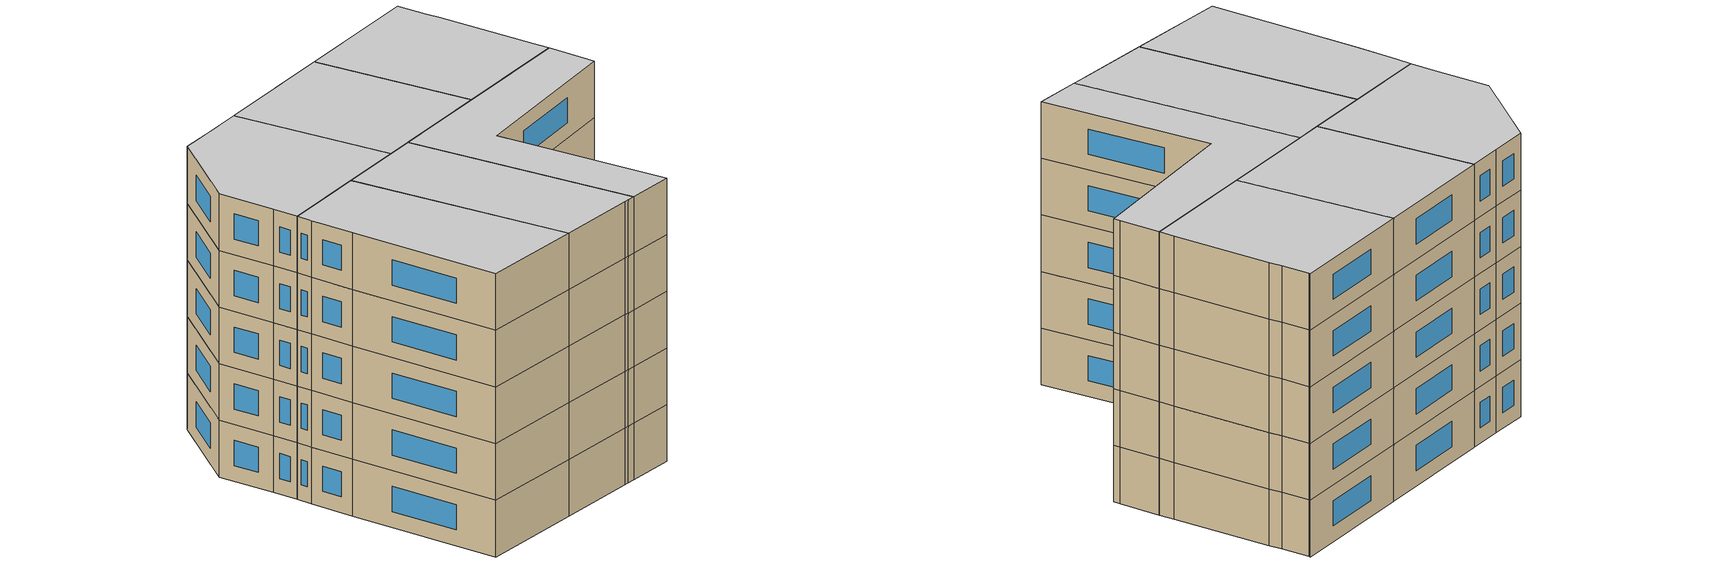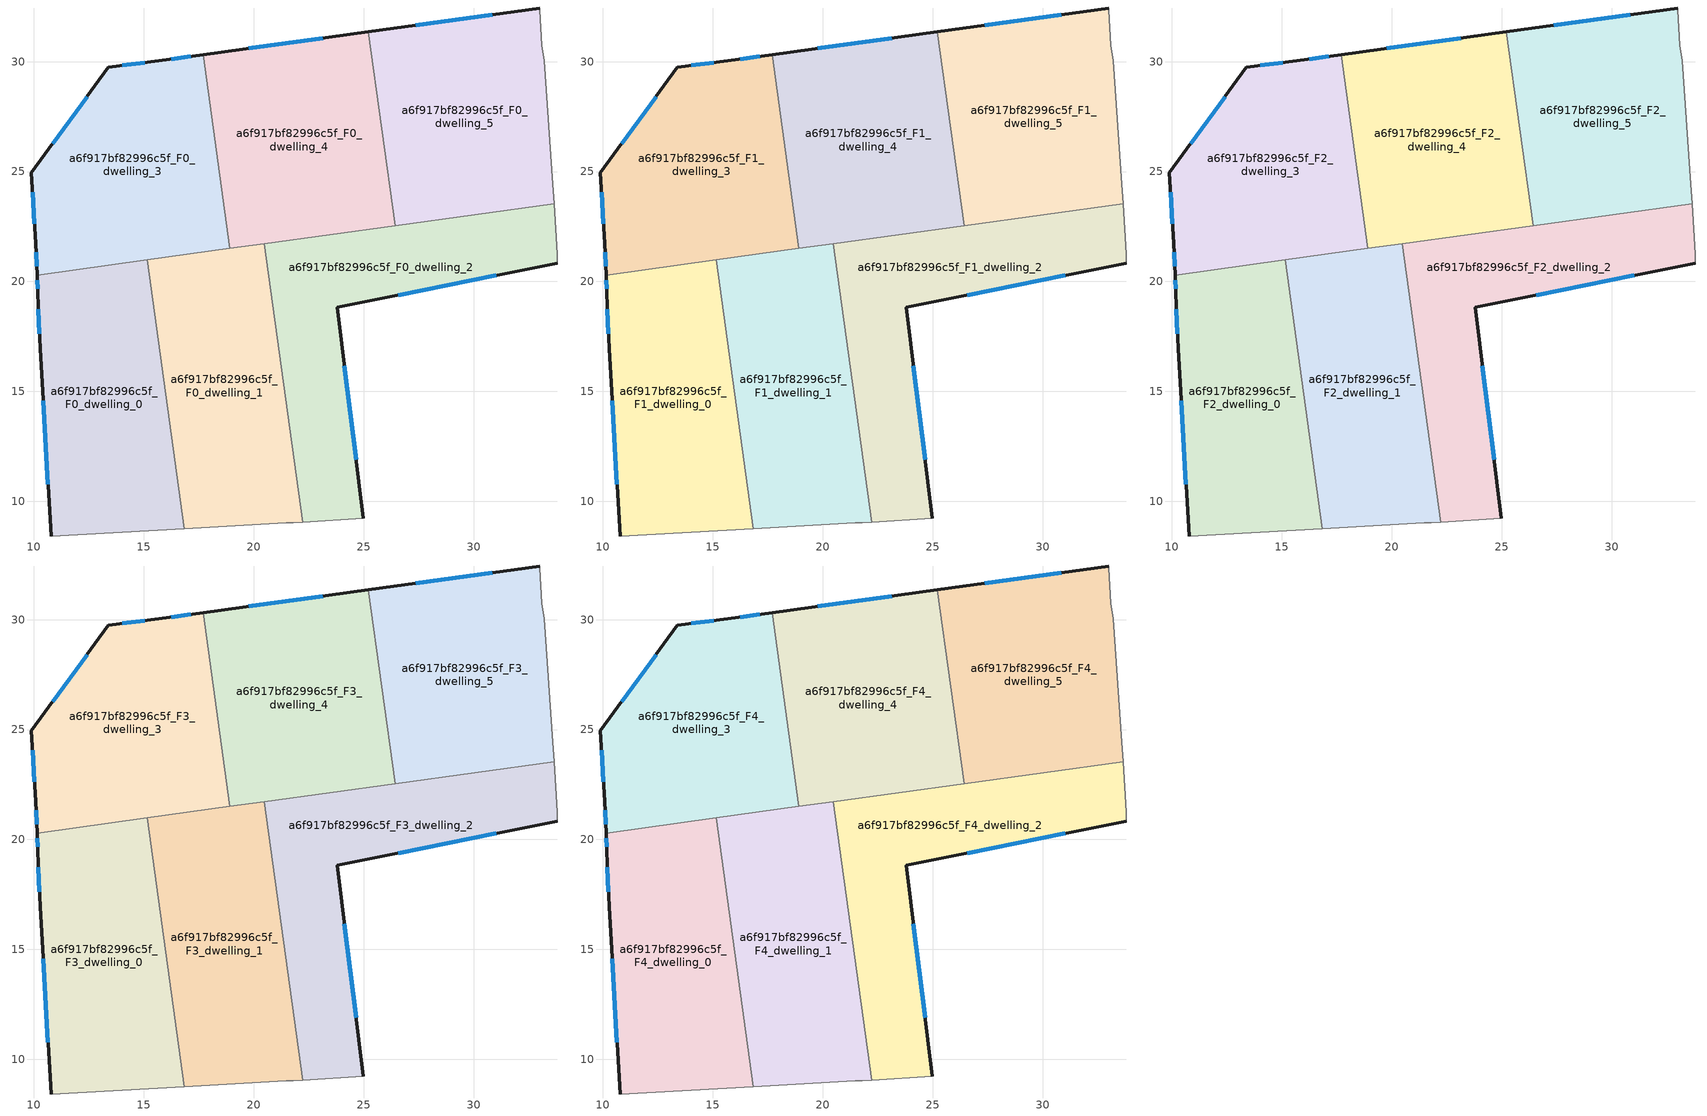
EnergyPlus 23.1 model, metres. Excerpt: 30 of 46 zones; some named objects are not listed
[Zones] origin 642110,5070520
a6f917bf82996c5f_F0_dwelling_0
 floor ground (EU_floor_Construction): 15.16,20.99 16.85,8.76 10.79,8.43 10.29,16.93 10.19,19.43 10.15,20.29 z0
 wall outside (EU_wall_Construction): 10.15,20.29 10.19,19.43 10.29,16.93 10.79,8.43 z0:3
 wall adiabatic (EU_wall_Construction): 10.79,8.43 16.85,8.76 z0:3
 wall to a6f917bf82996c5f_F0_dwelling_1 (EU_wall_Construction): 16.85,8.76 15.16,20.99 z0:3
 wall to a6f917bf82996c5f_F0_dwelling_3 (EU_wall_Construction): 15.16,20.99 10.15,20.29 z0:3
 window (EU_Window_Construction): 10.42,14.58 10.65,10.78 / 10.22,18.74 10.26,17.62 / 10.16,20.06 10.18,19.67 z0.83:2.17
a6f917bf82996c5f_F0_dwelling_1
 floor ground (EU_floor_Construction): 20.49,21.72 22.24,9.05 21.79,9.02 21.49,9.02 16.85,8.76 15.16,20.99 z0
 wall adiabatic (EU_wall_Construction): 16.85,8.76 21.49,9.02 21.79,9.02 22.24,9.05 z0:3
 wall to a6f917bf82996c5f_F0_dwelling_2 (EU_wall_Construction): 22.24,9.05 20.49,21.72 z0:3
 wall to a6f917bf82996c5f_F0_dwelling_4 (EU_wall_Construction): 20.49,21.72 18.92,21.5 z0:3
 wall to a6f917bf82996c5f_F0_dwelling_3 (EU_wall_Construction): 18.92,21.5 15.16,20.98 z0:3
a6f917bf82996c5f_F0_dwelling_2
 floor ground (EU_floor_Construction): 33.66,23.54 33.81,21.23 33.81,20.83 23.8,18.83 24.99,9.22 22.24,9.05 20.49,21.72 z0
 wall outside (EU_wall_Construction): 24.99,9.22 23.8,18.83 33.81,20.83 z0:3
 wall adiabatic (EU_wall_Construction): 22.24,9.05 24.99,9.22 / 33.81,20.83 33.81,21.23 33.66,23.54 z0:3
 wall to a6f917bf82996c5f_F0_dwelling_5 (EU_wall_Construction): 33.66,23.54 26.44,22.54 z0:3
 wall to a6f917bf82996c5f_F0_dwelling_4 (EU_wall_Construction): 26.44,22.54 20.49,21.72 z0:3
 window (EU_Window_Construction): 26.57,19.38 31.03,20.28 / 24.66,11.88 24.13,16.17 z0.83:2.17
a6f917bf82996c5f_F0_dwelling_3
 floor ground (EU_floor_Construction): 17.71,30.32 18.92,21.5 10.15,20.29 10.09,21.74 9.89,24.94 13.39,29.74 15.69,30.04 z0
 wall outside (EU_wall_Construction): 17.71,30.32 15.69,30.04 13.39,29.74 9.89,24.94 10.09,21.74 10.15,20.29 z0:3
 wall to a6f917bf82996c5f_F0_dwelling_4 (EU_wall_Construction): 18.92,21.5 17.71,30.32 z0:3
 window (EU_Window_Construction): 17.15,30.24 16.25,30.12 / 10.11,21.34 10.13,20.69 / 9.94,24.05 10.03,22.62 / 12.42,28.41 10.86,26.27 / 15.06,29.96 14.03,29.82 z0.83:2.17
a6f917bf82996c5f_F0_dwelling_4
 floor ground (EU_floor_Construction): 25.22,31.36 26.44,22.54 18.92,21.5 17.71,30.32 z0
 wall outside (EU_wall_Construction): 25.22,31.36 17.71,30.32 z0:3
 wall to a6f917bf82996c5f_F0_dwelling_5 (EU_wall_Construction): 26.44,22.54 25.22,31.36 z0:3
 window (EU_Window_Construction): 23.14,31.07 19.79,30.61 z0.83:2.17
a6f917bf82996c5f_F0_dwelling_5
 floor ground (EU_floor_Construction): 33.01,32.44 33.01,32.34 33.11,30.74 33.21,30.04 33.61,24.43 33.66,23.54 26.44,22.54 25.22,31.36 z0
 wall outside (EU_wall_Construction): 33.01,32.44 25.22,31.36 z0:3
 wall adiabatic (EU_wall_Construction): 33.66,23.54 33.61,24.43 33.21,30.04 33.11,30.74 33.01,32.34 33.01,32.44 z0:3
 window (EU_Window_Construction): 30.85,32.14 27.38,31.66 z0.83:2.17
a6f917bf82996c5f_F1_dwelling_0
 floor to a6f917bf82996c5f_F0_dwelling_0 (EU_floor_Construction): 15.16,20.99 16.85,8.76 10.79,8.43 10.29,16.93 10.19,19.43 10.15,20.29 z3
 wall outside (EU_wall_Construction): 10.15,20.29 10.19,19.43 10.29,16.93 10.79,8.43 z3:6
 wall adiabatic (EU_wall_Construction): 10.79,8.43 16.85,8.76 z3:6
 wall to a6f917bf82996c5f_F1_dwelling_1 (EU_wall_Construction): 16.85,8.76 15.16,20.99 z3:6
 wall to a6f917bf82996c5f_F1_dwelling_3 (EU_wall_Construction): 15.16,20.99 10.15,20.29 z3:6
 window (EU_Window_Construction): 10.42,14.58 10.65,10.78 / 10.22,18.74 10.26,17.62 / 10.16,20.06 10.18,19.67 z3.83:5.17
a6f917bf82996c5f_F1_dwelling_1
 floor to a6f917bf82996c5f_F0_dwelling_1 (EU_floor_Construction): 20.49,21.72 22.24,9.05 21.79,9.02 21.49,9.02 16.85,8.76 15.16,20.99 z3
 wall adiabatic (EU_wall_Construction): 16.85,8.76 21.49,9.02 21.79,9.02 22.24,9.05 z3:6
 wall to a6f917bf82996c5f_F1_dwelling_2 (EU_wall_Construction): 22.24,9.05 20.49,21.72 z3:6
 wall to a6f917bf82996c5f_F1_dwelling_4 (EU_wall_Construction): 20.49,21.72 18.92,21.5 z3:6
 wall to a6f917bf82996c5f_F1_dwelling_3 (EU_wall_Construction): 18.92,21.5 15.16,20.98 z3:6
a6f917bf82996c5f_F1_dwelling_2
 floor to a6f917bf82996c5f_F0_dwelling_2 (EU_floor_Construction): 33.66,23.54 33.81,21.23 33.81,20.83 23.8,18.83 24.99,9.22 22.24,9.05 20.49,21.72 z3
 wall outside (EU_wall_Construction): 24.99,9.22 23.8,18.83 33.81,20.83 z3:6
 wall adiabatic (EU_wall_Construction): 22.24,9.05 24.99,9.22 / 33.81,20.83 33.81,21.23 33.66,23.54 z3:6
 wall to a6f917bf82996c5f_F1_dwelling_5 (EU_wall_Construction): 33.66,23.54 26.44,22.54 z3:6
 wall to a6f917bf82996c5f_F1_dwelling_4 (EU_wall_Construction): 26.44,22.54 20.49,21.72 z3:6
 window (EU_Window_Construction): 26.57,19.38 31.03,20.28 / 24.66,11.88 24.13,16.17 z3.83:5.17
a6f917bf82996c5f_F1_dwelling_3
 floor to a6f917bf82996c5f_F0_dwelling_3 (EU_floor_Construction): 17.71,30.32 18.92,21.5 10.15,20.29 10.09,21.74 9.89,24.94 13.39,29.74 15.69,30.04 z3
 wall outside (EU_wall_Construction): 17.71,30.32 15.69,30.04 13.39,29.74 9.89,24.94 10.09,21.74 10.15,20.29 z3:6
 wall to a6f917bf82996c5f_F1_dwelling_4 (EU_wall_Construction): 18.92,21.5 17.71,30.32 z3:6
 window (EU_Window_Construction): 17.15,30.24 16.25,30.12 / 10.11,21.34 10.13,20.69 / 9.94,24.05 10.03,22.62 / 12.42,28.41 10.86,26.27 / 15.06,29.96 14.03,29.82 z3.83:5.17
a6f917bf82996c5f_F1_dwelling_4
 floor to a6f917bf82996c5f_F0_dwelling_4 (EU_floor_Construction): 25.22,31.36 26.44,22.54 18.92,21.5 17.71,30.32 z3
 wall outside (EU_wall_Construction): 25.22,31.36 17.71,30.32 z3:6
 wall to a6f917bf82996c5f_F1_dwelling_5 (EU_wall_Construction): 26.44,22.54 25.22,31.36 z3:6
 window (EU_Window_Construction): 23.14,31.07 19.79,30.61 z3.83:5.17
a6f917bf82996c5f_F1_dwelling_5
 floor to a6f917bf82996c5f_F0_dwelling_5 (EU_floor_Construction): 33.01,32.44 33.01,32.34 33.11,30.74 33.21,30.04 33.61,24.43 33.66,23.54 26.44,22.54 25.22,31.36 z3
 wall outside (EU_wall_Construction): 33.01,32.44 25.22,31.36 z3:6
 wall adiabatic (EU_wall_Construction): 33.66,23.54 33.61,24.43 33.21,30.04 33.11,30.74 33.01,32.34 33.01,32.44 z3:6
 window (EU_Window_Construction): 30.85,32.14 27.38,31.66 z3.83:5.17
a6f917bf82996c5f_F2_dwelling_0
 floor to a6f917bf82996c5f_F1_dwelling_0 (EU_floor_Construction): 15.16,20.99 16.85,8.76 10.79,8.43 10.29,16.93 10.19,19.43 10.15,20.29 z6
 wall outside (EU_wall_Construction): 10.15,20.29 10.19,19.43 10.29,16.93 10.79,8.43 z6:9
 wall adiabatic (EU_wall_Construction): 10.79,8.43 16.85,8.76 z6:9
 wall to a6f917bf82996c5f_F2_dwelling_1 (EU_wall_Construction): 16.85,8.76 15.16,20.99 z6:9
 wall to a6f917bf82996c5f_F2_dwelling_3 (EU_wall_Construction): 15.16,20.99 10.15,20.29 z6:9
 window (EU_Window_Construction): 10.42,14.58 10.65,10.78 / 10.22,18.74 10.26,17.62 / 10.16,20.06 10.18,19.67 z6.83:8.17
a6f917bf82996c5f_F2_dwelling_1
 floor to a6f917bf82996c5f_F1_dwelling_1 (EU_floor_Construction): 20.49,21.72 22.24,9.05 21.79,9.02 21.49,9.02 16.85,8.76 15.16,20.99 z6
 wall adiabatic (EU_wall_Construction): 16.85,8.76 21.49,9.02 21.79,9.02 22.24,9.05 z6:9
 wall to a6f917bf82996c5f_F2_dwelling_2 (EU_wall_Construction): 22.24,9.05 20.49,21.72 z6:9
 wall to a6f917bf82996c5f_F2_dwelling_4 (EU_wall_Construction): 20.49,21.72 18.92,21.5 z6:9
 wall to a6f917bf82996c5f_F2_dwelling_3 (EU_wall_Construction): 18.92,21.5 15.16,20.98 z6:9
a6f917bf82996c5f_F2_dwelling_2
 floor to a6f917bf82996c5f_F1_dwelling_2 (EU_floor_Construction): 33.66,23.54 33.81,21.23 33.81,20.83 23.8,18.83 24.99,9.22 22.24,9.05 20.49,21.72 z6
 wall outside (EU_wall_Construction): 24.99,9.22 23.8,18.83 33.81,20.83 z6:9
 wall adiabatic (EU_wall_Construction): 22.24,9.05 24.99,9.22 / 33.81,20.83 33.81,21.23 33.66,23.54 z6:9
 wall to a6f917bf82996c5f_F2_dwelling_5 (EU_wall_Construction): 33.66,23.54 26.44,22.54 z6:9
 wall to a6f917bf82996c5f_F2_dwelling_4 (EU_wall_Construction): 26.44,22.54 20.49,21.72 z6:9
 window (EU_Window_Construction): 26.57,19.38 31.03,20.28 / 24.66,11.88 24.13,16.17 z6.83:8.17
a6f917bf82996c5f_F2_dwelling_3
 floor to a6f917bf82996c5f_F1_dwelling_3 (EU_floor_Construction): 17.71,30.32 18.92,21.5 10.15,20.29 10.09,21.74 9.89,24.94 13.39,29.74 15.69,30.04 z6
 wall outside (EU_wall_Construction): 17.71,30.32 15.69,30.04 13.39,29.74 9.89,24.94 10.09,21.74 10.15,20.29 z6:9
 wall to a6f917bf82996c5f_F2_dwelling_4 (EU_wall_Construction): 18.92,21.5 17.71,30.32 z6:9
 window (EU_Window_Construction): 17.15,30.24 16.25,30.12 / 10.11,21.34 10.13,20.69 / 9.94,24.05 10.03,22.62 / 12.42,28.41 10.86,26.27 / 15.06,29.96 14.03,29.82 z6.83:8.17
a6f917bf82996c5f_F2_dwelling_4
 floor to a6f917bf82996c5f_F1_dwelling_4 (EU_floor_Construction): 25.22,31.36 26.44,22.54 18.92,21.5 17.71,30.32 z6
 wall outside (EU_wall_Construction): 25.22,31.36 17.71,30.32 z6:9
 wall to a6f917bf82996c5f_F2_dwelling_5 (EU_wall_Construction): 26.44,22.54 25.22,31.36 z6:9
 window (EU_Window_Construction): 23.14,31.07 19.79,30.61 z6.83:8.17
a6f917bf82996c5f_F2_dwelling_5
 floor to a6f917bf82996c5f_F1_dwelling_5 (EU_floor_Construction): 33.01,32.44 33.01,32.34 33.11,30.74 33.21,30.04 33.61,24.43 33.66,23.54 26.44,22.54 25.22,31.36 z6
 wall outside (EU_wall_Construction): 33.01,32.44 25.22,31.36 z6:9
 wall adiabatic (EU_wall_Construction): 33.66,23.54 33.61,24.43 33.21,30.04 33.11,30.74 33.01,32.34 33.01,32.44 z6:9
 window (EU_Window_Construction): 30.85,32.14 27.38,31.66 z6.83:8.17
a6f917bf82996c5f_F3_dwelling_0
 floor to a6f917bf82996c5f_F2_dwelling_0 (EU_floor_Construction): 15.16,20.99 16.85,8.76 10.79,8.43 10.29,16.93 10.19,19.43 10.15,20.29 z9
 wall outside (EU_wall_Construction): 10.15,20.29 10.19,19.43 10.29,16.93 10.79,8.43 z9:12
 wall adiabatic (EU_wall_Construction): 10.79,8.43 16.85,8.76 z9:12
 wall to a6f917bf82996c5f_F3_dwelling_1 (EU_wall_Construction): 16.85,8.76 15.16,20.99 z9:12
 wall to a6f917bf82996c5f_F3_dwelling_3 (EU_wall_Construction): 15.16,20.99 10.15,20.29 z9:12
 window (EU_Window_Construction): 10.42,14.58 10.65,10.78 / 10.22,18.74 10.26,17.62 / 10.16,20.06 10.18,19.67 z9.83:11.17
a6f917bf82996c5f_F3_dwelling_1
 floor to a6f917bf82996c5f_F2_dwelling_1 (EU_floor_Construction): 20.49,21.72 22.24,9.05 21.79,9.02 21.49,9.02 16.85,8.76 15.16,20.99 z9
 wall adiabatic (EU_wall_Construction): 16.85,8.76 21.49,9.02 21.79,9.02 22.24,9.05 z9:12
 wall to a6f917bf82996c5f_F3_dwelling_2 (EU_wall_Construction): 22.24,9.05 20.49,21.72 z9:12
 wall to a6f917bf82996c5f_F3_dwelling_4 (EU_wall_Construction): 20.49,21.72 18.92,21.5 z9:12
 wall to a6f917bf82996c5f_F3_dwelling_3 (EU_wall_Construction): 18.92,21.5 15.16,20.98 z9:12
a6f917bf82996c5f_F3_dwelling_2
 floor to a6f917bf82996c5f_F2_dwelling_2 (EU_floor_Construction): 33.66,23.54 33.81,21.23 33.81,20.83 23.8,18.83 24.99,9.22 22.24,9.05 20.49,21.72 z9
 wall outside (EU_wall_Construction): 24.99,9.22 23.8,18.83 33.81,20.83 z9:12
 wall adiabatic (EU_wall_Construction): 22.24,9.05 24.99,9.22 / 33.81,20.83 33.81,21.23 33.66,23.54 z9:12
 wall to a6f917bf82996c5f_F3_dwelling_5 (EU_wall_Construction): 33.66,23.54 26.44,22.54 z9:12
 wall to a6f917bf82996c5f_F3_dwelling_4 (EU_wall_Construction): 26.44,22.54 20.49,21.72 z9:12
 window (EU_Window_Construction): 26.57,19.38 31.03,20.28 / 24.66,11.88 24.13,16.17 z9.83:11.17
a6f917bf82996c5f_F3_dwelling_3
 floor to a6f917bf82996c5f_F2_dwelling_3 (EU_floor_Construction): 17.71,30.32 18.92,21.5 10.15,20.29 10.09,21.74 9.89,24.94 13.39,29.74 15.69,30.04 z9
 wall outside (EU_wall_Construction): 17.71,30.32 15.69,30.04 13.39,29.74 9.89,24.94 10.09,21.74 10.15,20.29 z9:12
 wall to a6f917bf82996c5f_F3_dwelling_4 (EU_wall_Construction): 18.92,21.5 17.71,30.32 z9:12
 window (EU_Window_Construction): 17.15,30.24 16.25,30.12 / 10.11,21.34 10.13,20.69 / 9.94,24.05 10.03,22.62 / 12.42,28.41 10.86,26.27 / 15.06,29.96 14.03,29.82 z9.83:11.17
a6f917bf82996c5f_F3_dwelling_4
 floor to a6f917bf82996c5f_F2_dwelling_4 (EU_floor_Construction): 25.22,31.36 26.44,22.54 18.92,21.5 17.71,30.32 z9
 wall outside (EU_wall_Construction): 25.22,31.36 17.71,30.32 z9:12
 wall to a6f917bf82996c5f_F3_dwelling_5 (EU_wall_Construction): 26.44,22.54 25.22,31.36 z9:12
 window (EU_Window_Construction): 23.14,31.07 19.79,30.61 z9.83:11.17
a6f917bf82996c5f_F3_dwelling_5
 floor to a6f917bf82996c5f_F2_dwelling_5 (EU_floor_Construction): 33.01,32.44 33.01,32.34 33.11,30.74 33.21,30.04 33.61,24.43 33.66,23.54 26.44,22.54 25.22,31.36 z9
 wall outside (EU_wall_Construction): 33.01,32.44 25.22,31.36 z9:12
 wall adiabatic (EU_wall_Construction): 33.66,23.54 33.61,24.43 33.21,30.04 33.11,30.74 33.01,32.34 33.01,32.44 z9:12
 window (EU_Window_Construction): 30.85,32.14 27.38,31.66 z9.83:11.17
a6f917bf82996c5f_F4_dwelling_0
 floor to a6f917bf82996c5f_F3_dwelling_0 (EU_floor_Construction): 15.16,20.99 16.85,8.76 10.79,8.43 10.29,16.93 10.19,19.43 10.15,20.29 z12
 wall outside (EU_wall_Construction): 10.15,20.29 10.19,19.43 10.29,16.93 10.79,8.43 z12:15
 wall adiabatic (EU_wall_Construction): 10.79,8.43 16.85,8.76 z12:15
 wall to a6f917bf82996c5f_F4_dwelling_1 (EU_wall_Construction): 16.85,8.76 15.16,20.99 z12:15
 wall to a6f917bf82996c5f_F4_dwelling_3 (EU_wall_Construction): 15.16,20.99 10.15,20.29 z12:15
 window (EU_Window_Construction): 10.42,14.58 10.65,10.78 / 10.22,18.74 10.26,17.62 / 10.16,20.06 10.18,19.67 z12.83:14.17
 ceiling to a6f917bf82996c5f_F5_dwelling_0 (EU_floor_Construction): 16.85,8.76 15.16,20.99 10.15,20.29 10.19,19.43 10.29,16.93 10.79,8.43 z15
a6f917bf82996c5f_F4_dwelling_1
 floor to a6f917bf82996c5f_F3_dwelling_1 (EU_floor_Construction): 20.49,21.72 22.24,9.05 21.79,9.02 21.49,9.02 16.85,8.76 15.16,20.99 z12
 wall adiabatic (EU_wall_Construction): 16.85,8.76 21.49,9.02 21.79,9.02 22.24,9.05 z12:15
 wall to a6f917bf82996c5f_F4_dwelling_2 (EU_wall_Construction): 22.24,9.05 20.49,21.72 z12:15
 wall to a6f917bf82996c5f_F4_dwelling_4 (EU_wall_Construction): 20.49,21.72 18.92,21.5 z12:15
 wall to a6f917bf82996c5f_F4_dwelling_3 (EU_wall_Construction): 18.92,21.5 15.16,20.98 z12:15
 ceiling to a6f917bf82996c5f_F5_dwelling_1 (EU_floor_Construction): 22.24,9.05 20.49,21.72 15.16,20.99 16.85,8.76 21.49,9.02 21.79,9.02 z15
a6f917bf82996c5f_F4_dwelling_2
 floor to a6f917bf82996c5f_F3_dwelling_2 (EU_floor_Construction): 33.66,23.54 33.81,21.23 33.81,20.83 23.8,18.83 24.99,9.22 22.24,9.05 20.49,21.72 z12
 wall outside (EU_wall_Construction): 24.99,9.22 23.8,18.83 33.81,20.83 z12:15
 wall adiabatic (EU_wall_Construction): 22.24,9.05 24.99,9.22 / 33.81,20.83 33.81,21.23 33.66,23.54 z12:15
 wall to a6f917bf82996c5f_F4_dwelling_5 (EU_wall_Construction): 33.66,23.54 26.44,22.54 z12:15
 wall to a6f917bf82996c5f_F4_dwelling_4 (EU_wall_Construction): 26.44,22.54 20.49,21.72 z12:15
 window (EU_Window_Construction): 26.57,19.38 31.03,20.28 / 24.66,11.88 24.13,16.17 z12.83:14.17
 ceiling to a6f917bf82996c5f_F5_dwelling_2 (EU_floor_Construction): 24.99,9.22 23.8,18.83 33.81,20.83 33.81,21.23 33.66,23.54 20.49,21.72 22.24,9.05 z15
a6f917bf82996c5f_F4_dwelling_3
 floor to a6f917bf82996c5f_F3_dwelling_3 (EU_floor_Construction): 17.71,30.32 18.92,21.5 10.15,20.29 10.09,21.74 9.89,24.94 13.39,29.74 15.69,30.04 z12
 wall outside (EU_wall_Construction): 17.71,30.32 15.69,30.04 13.39,29.74 9.89,24.94 10.09,21.74 10.15,20.29 z12:15
 wall to a6f917bf82996c5f_F4_dwelling_4 (EU_wall_Construction): 18.92,21.5 17.71,30.32 z12:15
 window (EU_Window_Construction): 17.15,30.24 16.25,30.12 / 10.11,21.34 10.13,20.69 / 9.94,24.05 10.03,22.62 / 12.42,28.41 10.86,26.27 / 15.06,29.96 14.03,29.82 z12.83:14.17
 ceiling to a6f917bf82996c5f_F5_dwelling_3 (EU_floor_Construction): 18.92,21.5 17.71,30.32 15.69,30.04 13.39,29.74 9.89,24.94 10.09,21.74 10.15,20.29 z15
a6f917bf82996c5f_F4_dwelling_4
 floor to a6f917bf82996c5f_F3_dwelling_4 (EU_floor_Construction): 25.22,31.36 26.44,22.54 18.92,21.5 17.71,30.32 z12
 wall outside (EU_wall_Construction): 25.22,31.36 17.71,30.32 z12:15
 wall to a6f917bf82996c5f_F4_dwelling_5 (EU_wall_Construction): 26.44,22.54 25.22,31.36 z12:15
 window (EU_Window_Construction): 23.14,31.07 19.79,30.61 z12.83:14.17
 ceiling to a6f917bf82996c5f_F5_dwelling_4 (EU_floor_Construction): 26.44,22.54 25.22,31.36 17.71,30.32 18.92,21.5 z15
a6f917bf82996c5f_F4_dwelling_5
 floor to a6f917bf82996c5f_F3_dwelling_5 (EU_floor_Construction): 33.01,32.44 33.01,32.34 33.11,30.74 33.21,30.04 33.61,24.43 33.66,23.54 26.44,22.54 25.22,31.36 z12
 wall outside (EU_wall_Construction): 33.01,32.44 25.22,31.36 z12:15
 wall adiabatic (EU_wall_Construction): 33.66,23.54 33.61,24.43 33.21,30.04 33.11,30.74 33.01,32.34 33.01,32.44 z12:15
 window (EU_Window_Construction): 30.85,32.14 27.38,31.66 z12.83:14.17
 ceiling to a6f917bf82996c5f_F5_dwelling_5 (EU_floor_Construction): 33.66,23.54 33.61,24.43 33.21,30.04 33.11,30.74 33.01,32.34 33.01,32.44 25.22,31.36 26.44,22.54 z15
[Building]
EU S2 Campaign: North Axis=0; Terrain=City; Solar Distribution=FullExterior
[Site:Location]
Lyon-Bron: Latitude=45.75; Longitude=5; Time Zone=1; Elevation=198
[SizingPeriod:WeatherFileDays]
AnnualSizingPeriod: Begin Month=1; Begin Day of Month=1; End Month=12; End Day of Month=31; Day of Week for Start Day=Monday; Use Weather File Daylight Saving Period=No; Use Weather File Rain and Snow Indicators=No
[MATERIAL]
EU_InternalMass_Material: Roughness=MediumRough; Thickness=0.1; Conductivity=1; Density=1800; Specific Heat=900; Thermal Absorptance=0.9; Solar Absorptance=0.7; Visible Absorptance=0.7
[MATERIAL:NOMASS] Roughness=MediumRough; Thermal Absorptance=0.9; Solar Absorptance=0.7; Visible Absorptance=0.7
Name | Thermal Resistance
EU_wall_NoMass | 1.97775
EU_floor_NoMass | 1.84812
[WINDOWMATERIAL:SIMPLEGLAZINGSYSTEM]
EU_Window_SimpleGlazing: UFactor=3.27502; Solar Heat Gain Coefficient=0.76; Visible Transmittance=0.76
[CONSTRUCTION]
EU_wall_Construction: EU_wall_NoMass
EU_floor_Construction: EU_floor_NoMass
EU_Window_Construction: EU_Window_SimpleGlazing
EU_InternalMass_Construction: EU_InternalMass_Material
[ZONE] Type=1; Multiplier=1; Ceiling Height=autocalculate; Floor Area=autocalculate; Part of Total Floor Area=Yes
Name | Volume
a6f917bf82996c5f_F0_dwelling_0; a6f917bf82996c5f_F1_dwelling_0; a6f917bf82996c5f_F2_dwelling_0; a6f917bf82996c5f_F3_dwelling_0; a6f917bf82996c5f_F4_dwelling_0; a6f917bf82996c5f_F0_dwelling_1; a6f917bf82996c5f_F1_dwelling_1; a6f917bf82996c5f_F2_dwelling_1; a6f917bf82996c5f_F3_dwelling_1; a6f917bf82996c5f_F4_dwelling_1 | 202.613
a6f917bf82996c5f_F0_dwelling_2; a6f917bf82996c5f_F1_dwelling_2; a6f917bf82996c5f_F2_dwelling_2; a6f917bf82996c5f_F3_dwelling_2; a6f917bf82996c5f_F4_dwelling_2 | 202.587
a6f917bf82996c5f_F0_dwelling_3; a6f917bf82996c5f_F1_dwelling_3; a6f917bf82996c5f_F2_dwelling_3; a6f917bf82996c5f_F3_dwelling_3; a6f917bf82996c5f_F4_dwelling_3 | 202.614
a6f917bf82996c5f_F0_dwelling_4; a6f917bf82996c5f_F1_dwelling_4; a6f917bf82996c5f_F2_dwelling_4; a6f917bf82996c5f_F3_dwelling_4; a6f917bf82996c5f_F4_dwelling_4 | 202.584
a6f917bf82996c5f_F0_dwelling_5; a6f917bf82996c5f_F1_dwelling_5; a6f917bf82996c5f_F2_dwelling_5; a6f917bf82996c5f_F3_dwelling_5; a6f917bf82996c5f_F4_dwelling_5 | 202.605
[INTERNALMASS] Construction=EU_InternalMass_Construction
Name | Zone or ZoneList | Surface Area
a6f917bf82996c5f_F0_dwelling_0_EU_InternalMass | a6f917bf82996c5f_F0_dwelling_0 | 67.5375
a6f917bf82996c5f_F0_dwelling_1_EU_InternalMass | a6f917bf82996c5f_F0_dwelling_1 | 67.5373
a6f917bf82996c5f_F0_dwelling_2_EU_InternalMass | a6f917bf82996c5f_F0_dwelling_2 | 67.5289
a6f917bf82996c5f_F0_dwelling_3_EU_InternalMass | a6f917bf82996c5f_F0_dwelling_3 | 67.5383
a6f917bf82996c5f_F0_dwelling_4_EU_InternalMass | a6f917bf82996c5f_F0_dwelling_4 | 67.5281
a6f917bf82996c5f_F0_dwelling_5_EU_InternalMass | a6f917bf82996c5f_F0_dwelling_5 | 67.5348
a6f917bf82996c5f_F1_dwelling_0_EU_InternalMass | a6f917bf82996c5f_F1_dwelling_0 | 67.5375
a6f917bf82996c5f_F1_dwelling_1_EU_InternalMass | a6f917bf82996c5f_F1_dwelling_1 | 67.5373
a6f917bf82996c5f_F1_dwelling_2_EU_InternalMass | a6f917bf82996c5f_F1_dwelling_2 | 67.5289
a6f917bf82996c5f_F1_dwelling_3_EU_InternalMass | a6f917bf82996c5f_F1_dwelling_3 | 67.5383
a6f917bf82996c5f_F1_dwelling_4_EU_InternalMass | a6f917bf82996c5f_F1_dwelling_4 | 67.5281
a6f917bf82996c5f_F1_dwelling_5_EU_InternalMass | a6f917bf82996c5f_F1_dwelling_5 | 67.5348
a6f917bf82996c5f_F2_dwelling_0_EU_InternalMass | a6f917bf82996c5f_F2_dwelling_0 | 67.5375
a6f917bf82996c5f_F2_dwelling_1_EU_InternalMass | a6f917bf82996c5f_F2_dwelling_1 | 67.5373
a6f917bf82996c5f_F2_dwelling_2_EU_InternalMass | a6f917bf82996c5f_F2_dwelling_2 | 67.5289
a6f917bf82996c5f_F2_dwelling_3_EU_InternalMass | a6f917bf82996c5f_F2_dwelling_3 | 67.5383
a6f917bf82996c5f_F2_dwelling_4_EU_InternalMass | a6f917bf82996c5f_F2_dwelling_4 | 67.5281
a6f917bf82996c5f_F2_dwelling_5_EU_InternalMass | a6f917bf82996c5f_F2_dwelling_5 | 67.5348
a6f917bf82996c5f_F3_dwelling_0_EU_InternalMass | a6f917bf82996c5f_F3_dwelling_0 | 67.5375
a6f917bf82996c5f_F3_dwelling_1_EU_InternalMass | a6f917bf82996c5f_F3_dwelling_1 | 67.5373
a6f917bf82996c5f_F3_dwelling_2_EU_InternalMass | a6f917bf82996c5f_F3_dwelling_2 | 67.5289
a6f917bf82996c5f_F3_dwelling_3_EU_InternalMass | a6f917bf82996c5f_F3_dwelling_3 | 67.5383
a6f917bf82996c5f_F3_dwelling_4_EU_InternalMass | a6f917bf82996c5f_F3_dwelling_4 | 67.5281
a6f917bf82996c5f_F3_dwelling_5_EU_InternalMass | a6f917bf82996c5f_F3_dwelling_5 | 67.5348
a6f917bf82996c5f_F4_dwelling_0_EU_InternalMass | a6f917bf82996c5f_F4_dwelling_0 | 67.5375
a6f917bf82996c5f_F4_dwelling_1_EU_InternalMass | a6f917bf82996c5f_F4_dwelling_1 | 67.5373
a6f917bf82996c5f_F4_dwelling_2_EU_InternalMass | a6f917bf82996c5f_F4_dwelling_2 | 67.5289
a6f917bf82996c5f_F4_dwelling_3_EU_InternalMass | a6f917bf82996c5f_F4_dwelling_3 | 67.5383
a6f917bf82996c5f_F4_dwelling_4_EU_InternalMass | a6f917bf82996c5f_F4_dwelling_4 | 67.5281
a6f917bf82996c5f_F4_dwelling_5_EU_InternalMass | a6f917bf82996c5f_F4_dwelling_5 | 67.5348
[OTHEREQUIPMENT] Fuel Type=Electricity; Design Level Calculation Method=Watts/Area; Power per Zone Floor Area=1; Fraction Latent=0; Fraction Radiant=0; Fraction Lost=0; Carbon Dioxide Generation Rate=0; EndUse Subcategory=EU_Step8_InternalGains
Name | Zone or ZoneList or Space or SpaceList | Schedule
EU_Step8_InternalGain_a6f917bf82996c5f_F0_dwelling_0_f000 | a6f917bf82996c5f_F0_dwelling_0 | EU_Step8_GainSchedule_a6f917bf82996c5f_F0_dwelling_0_f000
EU_Step8_InternalGain_a6f917bf82996c5f_F0_dwelling_1_f000 | a6f917bf82996c5f_F0_dwelling_1 | EU_Step8_GainSchedule_a6f917bf82996c5f_F0_dwelling_1_f000
EU_Step8_InternalGain_a6f917bf82996c5f_F0_dwelling_2_f000 | a6f917bf82996c5f_F0_dwelling_2 | EU_Step8_GainSchedule_a6f917bf82996c5f_F0_dwelling_2_f000
EU_Step8_InternalGain_a6f917bf82996c5f_F0_dwelling_3_f000 | a6f917bf82996c5f_F0_dwelling_3 | EU_Step8_GainSchedule_a6f917bf82996c5f_F0_dwelling_3_f000
EU_Step8_InternalGain_a6f917bf82996c5f_F0_dwelling_4_f000 | a6f917bf82996c5f_F0_dwelling_4 | EU_Step8_GainSchedule_a6f917bf82996c5f_F0_dwelling_4_f000
EU_Step8_InternalGain_a6f917bf82996c5f_F0_dwelling_5_f000 | a6f917bf82996c5f_F0_dwelling_5 | EU_Step8_GainSchedule_a6f917bf82996c5f_F0_dwelling_5_f000
EU_Step8_InternalGain_a6f917bf82996c5f_F1_dwelling_0_f000 | a6f917bf82996c5f_F1_dwelling_0 | EU_Step8_GainSchedule_a6f917bf82996c5f_F1_dwelling_0_f000
EU_Step8_InternalGain_a6f917bf82996c5f_F1_dwelling_1_f000 | a6f917bf82996c5f_F1_dwelling_1 | EU_Step8_GainSchedule_a6f917bf82996c5f_F1_dwelling_1_f000
EU_Step8_InternalGain_a6f917bf82996c5f_F1_dwelling_2_f000 | a6f917bf82996c5f_F1_dwelling_2 | EU_Step8_GainSchedule_a6f917bf82996c5f_F1_dwelling_2_f000
EU_Step8_InternalGain_a6f917bf82996c5f_F1_dwelling_3_f000 | a6f917bf82996c5f_F1_dwelling_3 | EU_Step8_GainSchedule_a6f917bf82996c5f_F1_dwelling_3_f000
EU_Step8_InternalGain_a6f917bf82996c5f_F1_dwelling_4_f000 | a6f917bf82996c5f_F1_dwelling_4 | EU_Step8_GainSchedule_a6f917bf82996c5f_F1_dwelling_4_f000
EU_Step8_InternalGain_a6f917bf82996c5f_F1_dwelling_5_f000 | a6f917bf82996c5f_F1_dwelling_5 | EU_Step8_GainSchedule_a6f917bf82996c5f_F1_dwelling_5_f000
EU_Step8_InternalGain_a6f917bf82996c5f_F2_dwelling_0_f000 | a6f917bf82996c5f_F2_dwelling_0 | EU_Step8_GainSchedule_a6f917bf82996c5f_F2_dwelling_0_f000
EU_Step8_InternalGain_a6f917bf82996c5f_F2_dwelling_1_f000 | a6f917bf82996c5f_F2_dwelling_1 | EU_Step8_GainSchedule_a6f917bf82996c5f_F2_dwelling_1_f000
EU_Step8_InternalGain_a6f917bf82996c5f_F2_dwelling_2_f000 | a6f917bf82996c5f_F2_dwelling_2 | EU_Step8_GainSchedule_a6f917bf82996c5f_F2_dwelling_2_f000
EU_Step8_InternalGain_a6f917bf82996c5f_F2_dwelling_3_f000 | a6f917bf82996c5f_F2_dwelling_3 | EU_Step8_GainSchedule_a6f917bf82996c5f_F2_dwelling_3_f000
EU_Step8_InternalGain_a6f917bf82996c5f_F2_dwelling_4_f000 | a6f917bf82996c5f_F2_dwelling_4 | EU_Step8_GainSchedule_a6f917bf82996c5f_F2_dwelling_4_f000
EU_Step8_InternalGain_a6f917bf82996c5f_F2_dwelling_5_f000 | a6f917bf82996c5f_F2_dwelling_5 | EU_Step8_GainSchedule_a6f917bf82996c5f_F2_dwelling_5_f000
EU_Step8_InternalGain_a6f917bf82996c5f_F3_dwelling_0_f000 | a6f917bf82996c5f_F3_dwelling_0 | EU_Step8_GainSchedule_a6f917bf82996c5f_F3_dwelling_0_f000
EU_Step8_InternalGain_a6f917bf82996c5f_F3_dwelling_1_f000 | a6f917bf82996c5f_F3_dwelling_1 | EU_Step8_GainSchedule_a6f917bf82996c5f_F3_dwelling_1_f000
EU_Step8_InternalGain_a6f917bf82996c5f_F3_dwelling_2_f000 | a6f917bf82996c5f_F3_dwelling_2 | EU_Step8_GainSchedule_a6f917bf82996c5f_F3_dwelling_2_f000
EU_Step8_InternalGain_a6f917bf82996c5f_F3_dwelling_3_f000 | a6f917bf82996c5f_F3_dwelling_3 | EU_Step8_GainSchedule_a6f917bf82996c5f_F3_dwelling_3_f000
EU_Step8_InternalGain_a6f917bf82996c5f_F3_dwelling_4_f000 | a6f917bf82996c5f_F3_dwelling_4 | EU_Step8_GainSchedule_a6f917bf82996c5f_F3_dwelling_4_f000
EU_Step8_InternalGain_a6f917bf82996c5f_F3_dwelling_5_f000 | a6f917bf82996c5f_F3_dwelling_5 | EU_Step8_GainSchedule_a6f917bf82996c5f_F3_dwelling_5_f000
EU_Step8_InternalGain_a6f917bf82996c5f_F4_dwelling_0_f000 | a6f917bf82996c5f_F4_dwelling_0 | EU_Step8_GainSchedule_a6f917bf82996c5f_F4_dwelling_0_f000
EU_Step8_InternalGain_a6f917bf82996c5f_F4_dwelling_1_f000 | a6f917bf82996c5f_F4_dwelling_1 | EU_Step8_GainSchedule_a6f917bf82996c5f_F4_dwelling_1_f000
EU_Step8_InternalGain_a6f917bf82996c5f_F4_dwelling_2_f000 | a6f917bf82996c5f_F4_dwelling_2 | EU_Step8_GainSchedule_a6f917bf82996c5f_F4_dwelling_2_f000
EU_Step8_InternalGain_a6f917bf82996c5f_F4_dwelling_3_f000 | a6f917bf82996c5f_F4_dwelling_3 | EU_Step8_GainSchedule_a6f917bf82996c5f_F4_dwelling_3_f000
EU_Step8_InternalGain_a6f917bf82996c5f_F4_dwelling_4_f000 | a6f917bf82996c5f_F4_dwelling_4 | EU_Step8_GainSchedule_a6f917bf82996c5f_F4_dwelling_4_f000
EU_Step8_InternalGain_a6f917bf82996c5f_F4_dwelling_5_f000 | a6f917bf82996c5f_F4_dwelling_5 | EU_Step8_GainSchedule_a6f917bf82996c5f_F4_dwelling_5_f000
[ZONEVENTILATION:DESIGNFLOWRATE] Schedule=EU_AlwaysOn; Design Flow Rate Calculation Method=AirChanges/Hour; Air Changes per Hour=0.759424; Ventilation Type=Natural; Fan Pressure Rise=0; Fan Total Efficiency=1; Constant Term Coefficient=1; Temperature Term Coefficient=0; Velocity Term Coefficient=0; Velocity Squared Term Coefficient=0; Minimum Indoor Temperature=-100; Maximum Indoor Temperature=100; Delta Temperature=-100; Minimum Outdoor Temperature=-100; Maximum Outdoor Temperature=100; Maximum Wind Speed=40
Name | Zone or ZoneList or Space or SpaceList
EU_ConstantAir_a6f917bf82996c5f_F0_dwelling_0 | a6f917bf82996c5f_F0_dwelling_0
EU_ConstantAir_a6f917bf82996c5f_F0_dwelling_1 | a6f917bf82996c5f_F0_dwelling_1
EU_ConstantAir_a6f917bf82996c5f_F0_dwelling_2 | a6f917bf82996c5f_F0_dwelling_2
EU_ConstantAir_a6f917bf82996c5f_F0_dwelling_3 | a6f917bf82996c5f_F0_dwelling_3
EU_ConstantAir_a6f917bf82996c5f_F0_dwelling_4 | a6f917bf82996c5f_F0_dwelling_4
EU_ConstantAir_a6f917bf82996c5f_F0_dwelling_5 | a6f917bf82996c5f_F0_dwelling_5
EU_ConstantAir_a6f917bf82996c5f_F1_dwelling_0 | a6f917bf82996c5f_F1_dwelling_0
EU_ConstantAir_a6f917bf82996c5f_F1_dwelling_1 | a6f917bf82996c5f_F1_dwelling_1
EU_ConstantAir_a6f917bf82996c5f_F1_dwelling_2 | a6f917bf82996c5f_F1_dwelling_2
EU_ConstantAir_a6f917bf82996c5f_F1_dwelling_3 | a6f917bf82996c5f_F1_dwelling_3
EU_ConstantAir_a6f917bf82996c5f_F1_dwelling_4 | a6f917bf82996c5f_F1_dwelling_4
EU_ConstantAir_a6f917bf82996c5f_F1_dwelling_5 | a6f917bf82996c5f_F1_dwelling_5
EU_ConstantAir_a6f917bf82996c5f_F2_dwelling_0 | a6f917bf82996c5f_F2_dwelling_0
EU_ConstantAir_a6f917bf82996c5f_F2_dwelling_1 | a6f917bf82996c5f_F2_dwelling_1
EU_ConstantAir_a6f917bf82996c5f_F2_dwelling_2 | a6f917bf82996c5f_F2_dwelling_2
EU_ConstantAir_a6f917bf82996c5f_F2_dwelling_3 | a6f917bf82996c5f_F2_dwelling_3
EU_ConstantAir_a6f917bf82996c5f_F2_dwelling_4 | a6f917bf82996c5f_F2_dwelling_4
EU_ConstantAir_a6f917bf82996c5f_F2_dwelling_5 | a6f917bf82996c5f_F2_dwelling_5
EU_ConstantAir_a6f917bf82996c5f_F3_dwelling_0 | a6f917bf82996c5f_F3_dwelling_0
EU_ConstantAir_a6f917bf82996c5f_F3_dwelling_1 | a6f917bf82996c5f_F3_dwelling_1
EU_ConstantAir_a6f917bf82996c5f_F3_dwelling_2 | a6f917bf82996c5f_F3_dwelling_2
EU_ConstantAir_a6f917bf82996c5f_F3_dwelling_3 | a6f917bf82996c5f_F3_dwelling_3
EU_ConstantAir_a6f917bf82996c5f_F3_dwelling_4 | a6f917bf82996c5f_F3_dwelling_4
EU_ConstantAir_a6f917bf82996c5f_F3_dwelling_5 | a6f917bf82996c5f_F3_dwelling_5
EU_ConstantAir_a6f917bf82996c5f_F4_dwelling_0 | a6f917bf82996c5f_F4_dwelling_0
EU_ConstantAir_a6f917bf82996c5f_F4_dwelling_1 | a6f917bf82996c5f_F4_dwelling_1
EU_ConstantAir_a6f917bf82996c5f_F4_dwelling_2 | a6f917bf82996c5f_F4_dwelling_2
EU_ConstantAir_a6f917bf82996c5f_F4_dwelling_3 | a6f917bf82996c5f_F4_dwelling_3
EU_ConstantAir_a6f917bf82996c5f_F4_dwelling_4 | a6f917bf82996c5f_F4_dwelling_4
EU_ConstantAir_a6f917bf82996c5f_F4_dwelling_5 | a6f917bf82996c5f_F4_dwelling_5
[HVACTEMPLATE:THERMOSTAT] Constant Heating Setpoint=20; Constant Cooling Setpoint=50
EU_HeatOnly_a6f917bf82996c5f_F0_dwelling_0; EU_HeatOnly_a6f917bf82996c5f_F0_dwelling_1; EU_HeatOnly_a6f917bf82996c5f_F0_dwelling_2; EU_HeatOnly_a6f917bf82996c5f_F0_dwelling_3; EU_HeatOnly_a6f917bf82996c5f_F0_dwelling_4; EU_HeatOnly_a6f917bf82996c5f_F0_dwelling_5; EU_HeatOnly_a6f917bf82996c5f_F1_dwelling_0; EU_HeatOnly_a6f917bf82996c5f_F1_dwelling_1; EU_HeatOnly_a6f917bf82996c5f_F1_dwelling_2; EU_HeatOnly_a6f917bf82996c5f_F1_dwelling_3; EU_HeatOnly_a6f917bf82996c5f_F1_dwelling_4; EU_HeatOnly_a6f917bf82996c5f_F1_dwelling_5; EU_HeatOnly_a6f917bf82996c5f_F2_dwelling_0; EU_HeatOnly_a6f917bf82996c5f_F2_dwelling_1; EU_HeatOnly_a6f917bf82996c5f_F2_dwelling_2; EU_HeatOnly_a6f917bf82996c5f_F2_dwelling_3; EU_HeatOnly_a6f917bf82996c5f_F2_dwelling_4; EU_HeatOnly_a6f917bf82996c5f_F2_dwelling_5; EU_HeatOnly_a6f917bf82996c5f_F3_dwelling_0; EU_HeatOnly_a6f917bf82996c5f_F3_dwelling_1; EU_HeatOnly_a6f917bf82996c5f_F3_dwelling_2; EU_HeatOnly_a6f917bf82996c5f_F3_dwelling_3; EU_HeatOnly_a6f917bf82996c5f_F3_dwelling_4; EU_HeatOnly_a6f917bf82996c5f_F3_dwelling_5; EU_HeatOnly_a6f917bf82996c5f_F4_dwelling_0; EU_HeatOnly_a6f917bf82996c5f_F4_dwelling_1; EU_HeatOnly_a6f917bf82996c5f_F4_dwelling_2
[HVACTEMPLATE:ZONE:IDEALLOADSAIRSYSTEM] System Availability Schedule=EU_AlwaysOn; Maximum Heating Supply Air Temperature=50; Minimum Cooling Supply Air Temperature=13; Maximum Heating Supply Air Humidity Ratio=0.0156; Minimum Cooling Supply Air Humidity Ratio=0.0077; Heating Limit=NoLimit; Cooling Limit=NoLimit; Heating Availability Schedule=EU_AlwaysOn; Cooling Availability Schedule=EU_CoolingOff; Dehumidification Control Type=ConstantSensibleHeatRatio; Cooling Sensible Heat Ratio=0.7; Dehumidification Setpoint=60; Humidification Control Type=None; Humidification Setpoint=30; Outdoor Air Method=None; Outdoor Air Flow Rate per Person=0.00944; Outdoor Air Flow Rate per Zone Floor Area=0; Outdoor Air Flow Rate per Zone=0; Demand Controlled Ventilation Type=None; Outdoor Air Economizer Type=NoEconomizer; Heat Recovery Type=None; Sensible Heat Recovery Effectiveness=0.7; Latent Heat Recovery Effectiveness=0.65
Name | Template Thermostat
a6f917bf82996c5f_F0_dwelling_0 | EU_HeatOnly_a6f917bf82996c5f_F0_dwelling_0
a6f917bf82996c5f_F0_dwelling_1 | EU_HeatOnly_a6f917bf82996c5f_F0_dwelling_1
a6f917bf82996c5f_F0_dwelling_2 | EU_HeatOnly_a6f917bf82996c5f_F0_dwelling_2
a6f917bf82996c5f_F0_dwelling_3 | EU_HeatOnly_a6f917bf82996c5f_F0_dwelling_3
a6f917bf82996c5f_F0_dwelling_4 | EU_HeatOnly_a6f917bf82996c5f_F0_dwelling_4
a6f917bf82996c5f_F0_dwelling_5 | EU_HeatOnly_a6f917bf82996c5f_F0_dwelling_5
a6f917bf82996c5f_F1_dwelling_0 | EU_HeatOnly_a6f917bf82996c5f_F1_dwelling_0
a6f917bf82996c5f_F1_dwelling_1 | EU_HeatOnly_a6f917bf82996c5f_F1_dwelling_1
a6f917bf82996c5f_F1_dwelling_2 | EU_HeatOnly_a6f917bf82996c5f_F1_dwelling_2
a6f917bf82996c5f_F1_dwelling_3 | EU_HeatOnly_a6f917bf82996c5f_F1_dwelling_3
a6f917bf82996c5f_F1_dwelling_4 | EU_HeatOnly_a6f917bf82996c5f_F1_dwelling_4
a6f917bf82996c5f_F1_dwelling_5 | EU_HeatOnly_a6f917bf82996c5f_F1_dwelling_5
a6f917bf82996c5f_F2_dwelling_0 | EU_HeatOnly_a6f917bf82996c5f_F2_dwelling_0
a6f917bf82996c5f_F2_dwelling_1 | EU_HeatOnly_a6f917bf82996c5f_F2_dwelling_1
a6f917bf82996c5f_F2_dwelling_2 | EU_HeatOnly_a6f917bf82996c5f_F2_dwelling_2
a6f917bf82996c5f_F2_dwelling_3 | EU_HeatOnly_a6f917bf82996c5f_F2_dwelling_3
a6f917bf82996c5f_F2_dwelling_4 | EU_HeatOnly_a6f917bf82996c5f_F2_dwelling_4
a6f917bf82996c5f_F2_dwelling_5 | EU_HeatOnly_a6f917bf82996c5f_F2_dwelling_5
a6f917bf82996c5f_F3_dwelling_0 | EU_HeatOnly_a6f917bf82996c5f_F3_dwelling_0
a6f917bf82996c5f_F3_dwelling_1 | EU_HeatOnly_a6f917bf82996c5f_F3_dwelling_1
a6f917bf82996c5f_F3_dwelling_2 | EU_HeatOnly_a6f917bf82996c5f_F3_dwelling_2
a6f917bf82996c5f_F3_dwelling_3 | EU_HeatOnly_a6f917bf82996c5f_F3_dwelling_3
a6f917bf82996c5f_F3_dwelling_4 | EU_HeatOnly_a6f917bf82996c5f_F3_dwelling_4
a6f917bf82996c5f_F3_dwelling_5 | EU_HeatOnly_a6f917bf82996c5f_F3_dwelling_5
a6f917bf82996c5f_F4_dwelling_0 | EU_HeatOnly_a6f917bf82996c5f_F4_dwelling_0
a6f917bf82996c5f_F4_dwelling_1 | EU_HeatOnly_a6f917bf82996c5f_F4_dwelling_1
a6f917bf82996c5f_F4_dwelling_2 | EU_HeatOnly_a6f917bf82996c5f_F4_dwelling_2
a6f917bf82996c5f_F4_dwelling_3 | EU_HeatOnly_a6f917bf82996c5f_F4_dwelling_3
a6f917bf82996c5f_F4_dwelling_4 | EU_HeatOnly_a6f917bf82996c5f_F4_dwelling_4
a6f917bf82996c5f_F4_dwelling_5 | EU_HeatOnly_a6f917bf82996c5f_F4_dwelling_5
[SIZING:ZONE] Zone Cooling Design Supply Air Temperature Input Method=SupplyAirTemperature; Zone Cooling Design Supply Air Temperature=13; Zone Heating Design Supply Air Temperature Input Method=SupplyAirTemperature; Zone Heating Design Supply Air Temperature=50; Zone Cooling Design Supply Air Humidity Ratio=0.008; Zone Heating Design Supply Air Humidity Ratio=0.008; Cooling Design Air Flow Method=DesignDay; Cooling Design Air Flow Rate=0; Cooling Minimum Air Flow per Zone Floor Area=0.000762; Cooling Minimum Air Flow=0; Cooling Minimum Air Flow Fraction=0.2; Heating Design Air Flow Method=DesignDay; Heating Design Air Flow Rate=0; Heating Maximum Air Flow per Zone Floor Area=0.002032; Heating Maximum Air Flow=0.141576; Heating Maximum Air Flow Fraction=0.3; Account for Dedicated Outdoor Air System=No; Dedicated Outdoor Air System Control Strategy=NeutralSupplyAir; Dedicated Outdoor Air Low Setpoint Temperature for Design=autosize; Dedicated Outdoor Air High Setpoint Temperature for Design=autosize; Zone Load Sizing Method=Sensible Load Only No Latent Load; Zone Latent Cooling Design Supply Air Humidity Ratio Input Method=HumidityRatioDifference; Zone Cooling Design Supply Air Humidity Ratio Difference=0.005; Zone Latent Heating Design Supply Air Humidity Ratio Input Method=HumidityRatioDifference; Zone Humidification Design Supply Air Humidity Ratio Difference=0.005
a6f917bf82996c5f_F0_dwelling_0; a6f917bf82996c5f_F0_dwelling_1; a6f917bf82996c5f_F0_dwelling_2; a6f917bf82996c5f_F0_dwelling_3; a6f917bf82996c5f_F0_dwelling_4; a6f917bf82996c5f_F0_dwelling_5; a6f917bf82996c5f_F1_dwelling_0; a6f917bf82996c5f_F1_dwelling_1; a6f917bf82996c5f_F1_dwelling_2; a6f917bf82996c5f_F1_dwelling_3; a6f917bf82996c5f_F1_dwelling_4; a6f917bf82996c5f_F1_dwelling_5; a6f917bf82996c5f_F2_dwelling_0; a6f917bf82996c5f_F2_dwelling_1; a6f917bf82996c5f_F2_dwelling_2; a6f917bf82996c5f_F2_dwelling_3; a6f917bf82996c5f_F2_dwelling_4; a6f917bf82996c5f_F2_dwelling_5; a6f917bf82996c5f_F3_dwelling_0; a6f917bf82996c5f_F3_dwelling_1; a6f917bf82996c5f_F3_dwelling_2; a6f917bf82996c5f_F3_dwelling_3; a6f917bf82996c5f_F3_dwelling_4; a6f917bf82996c5f_F3_dwelling_5; a6f917bf82996c5f_F4_dwelling_0; a6f917bf82996c5f_F4_dwelling_1; a6f917bf82996c5f_F4_dwelling_2; a6f917bf82996c5f_F4_dwelling_3; a6f917bf82996c5f_F4_dwelling_4; a6f917bf82996c5f_F4_dwelling_5
[SCHEDULE:CONSTANT]
Name | Hourly Value
EU_AlwaysOn | 1
EU_CoolingOff | 0
[SCHEDULE:FILE] Column Number=1; Rows to Skip at Top=0; Number of Hours of Data=8760; Column Separator=Comma; Interpolate to Timestep=No; Minutes per Item=60; Adjust Schedule for Daylight Savings=Yes
Name | File
EU_Step8_GainSchedule_a6f917bf82996c5f_F0_dwelling_0_f000 | ../../schedules/a6f917bf82996c5f/a6f917bf82996c5f_F0_dwelling_0_f000_gain.csv
EU_Step8_GainSchedule_a6f917bf82996c5f_F0_dwelling_1_f000 | ../../schedules/a6f917bf82996c5f/a6f917bf82996c5f_F0_dwelling_1_f000_gain.csv
EU_Step8_GainSchedule_a6f917bf82996c5f_F0_dwelling_2_f000 | ../../schedules/a6f917bf82996c5f/a6f917bf82996c5f_F0_dwelling_2_f000_gain.csv
EU_Step8_GainSchedule_a6f917bf82996c5f_F0_dwelling_3_f000 | ../../schedules/a6f917bf82996c5f/a6f917bf82996c5f_F0_dwelling_3_f000_gain.csv
EU_Step8_GainSchedule_a6f917bf82996c5f_F0_dwelling_4_f000 | ../../schedules/a6f917bf82996c5f/a6f917bf82996c5f_F0_dwelling_4_f000_gain.csv
EU_Step8_GainSchedule_a6f917bf82996c5f_F0_dwelling_5_f000 | ../../schedules/a6f917bf82996c5f/a6f917bf82996c5f_F0_dwelling_5_f000_gain.csv
EU_Step8_GainSchedule_a6f917bf82996c5f_F1_dwelling_0_f000 | ../../schedules/a6f917bf82996c5f/a6f917bf82996c5f_F1_dwelling_0_f000_gain.csv
EU_Step8_GainSchedule_a6f917bf82996c5f_F1_dwelling_1_f000 | ../../schedules/a6f917bf82996c5f/a6f917bf82996c5f_F1_dwelling_1_f000_gain.csv
EU_Step8_GainSchedule_a6f917bf82996c5f_F1_dwelling_2_f000 | ../../schedules/a6f917bf82996c5f/a6f917bf82996c5f_F1_dwelling_2_f000_gain.csv
EU_Step8_GainSchedule_a6f917bf82996c5f_F1_dwelling_3_f000 | ../../schedules/a6f917bf82996c5f/a6f917bf82996c5f_F1_dwelling_3_f000_gain.csv
EU_Step8_GainSchedule_a6f917bf82996c5f_F1_dwelling_4_f000 | ../../schedules/a6f917bf82996c5f/a6f917bf82996c5f_F1_dwelling_4_f000_gain.csv
EU_Step8_GainSchedule_a6f917bf82996c5f_F1_dwelling_5_f000 | ../../schedules/a6f917bf82996c5f/a6f917bf82996c5f_F1_dwelling_5_f000_gain.csv
EU_Step8_GainSchedule_a6f917bf82996c5f_F2_dwelling_0_f000 | ../../schedules/a6f917bf82996c5f/a6f917bf82996c5f_F2_dwelling_0_f000_gain.csv
EU_Step8_GainSchedule_a6f917bf82996c5f_F2_dwelling_1_f000 | ../../schedules/a6f917bf82996c5f/a6f917bf82996c5f_F2_dwelling_1_f000_gain.csv
EU_Step8_GainSchedule_a6f917bf82996c5f_F2_dwelling_2_f000 | ../../schedules/a6f917bf82996c5f/a6f917bf82996c5f_F2_dwelling_2_f000_gain.csv
EU_Step8_GainSchedule_a6f917bf82996c5f_F2_dwelling_3_f000 | ../../schedules/a6f917bf82996c5f/a6f917bf82996c5f_F2_dwelling_3_f000_gain.csv
EU_Step8_GainSchedule_a6f917bf82996c5f_F2_dwelling_4_f000 | ../../schedules/a6f917bf82996c5f/a6f917bf82996c5f_F2_dwelling_4_f000_gain.csv
EU_Step8_GainSchedule_a6f917bf82996c5f_F2_dwelling_5_f000 | ../../schedules/a6f917bf82996c5f/a6f917bf82996c5f_F2_dwelling_5_f000_gain.csv
EU_Step8_GainSchedule_a6f917bf82996c5f_F3_dwelling_0_f000 | ../../schedules/a6f917bf82996c5f/a6f917bf82996c5f_F3_dwelling_0_f000_gain.csv
EU_Step8_GainSchedule_a6f917bf82996c5f_F3_dwelling_1_f000 | ../../schedules/a6f917bf82996c5f/a6f917bf82996c5f_F3_dwelling_1_f000_gain.csv
EU_Step8_GainSchedule_a6f917bf82996c5f_F3_dwelling_2_f000 | ../../schedules/a6f917bf82996c5f/a6f917bf82996c5f_F3_dwelling_2_f000_gain.csv
EU_Step8_GainSchedule_a6f917bf82996c5f_F3_dwelling_3_f000 | ../../schedules/a6f917bf82996c5f/a6f917bf82996c5f_F3_dwelling_3_f000_gain.csv
EU_Step8_GainSchedule_a6f917bf82996c5f_F3_dwelling_4_f000 | ../../schedules/a6f917bf82996c5f/a6f917bf82996c5f_F3_dwelling_4_f000_gain.csv
EU_Step8_GainSchedule_a6f917bf82996c5f_F3_dwelling_5_f000 | ../../schedules/a6f917bf82996c5f/a6f917bf82996c5f_F3_dwelling_5_f000_gain.csv
EU_Step8_GainSchedule_a6f917bf82996c5f_F4_dwelling_0_f000 | ../../schedules/a6f917bf82996c5f/a6f917bf82996c5f_F4_dwelling_0_f000_gain.csv
EU_Step8_GainSchedule_a6f917bf82996c5f_F4_dwelling_1_f000 | ../../schedules/a6f917bf82996c5f/a6f917bf82996c5f_F4_dwelling_1_f000_gain.csv
EU_Step8_GainSchedule_a6f917bf82996c5f_F4_dwelling_2_f000 | ../../schedules/a6f917bf82996c5f/a6f917bf82996c5f_F4_dwelling_2_f000_gain.csv
EU_Step8_GainSchedule_a6f917bf82996c5f_F4_dwelling_3_f000 | ../../schedules/a6f917bf82996c5f/a6f917bf82996c5f_F4_dwelling_3_f000_gain.csv
EU_Step8_GainSchedule_a6f917bf82996c5f_F4_dwelling_4_f000 | ../../schedules/a6f917bf82996c5f/a6f917bf82996c5f_F4_dwelling_4_f000_gain.csv
EU_Step8_GainSchedule_a6f917bf82996c5f_F4_dwelling_5_f000 | ../../schedules/a6f917bf82996c5f/a6f917bf82996c5f_F4_dwelling_5_f000_gain.csv
